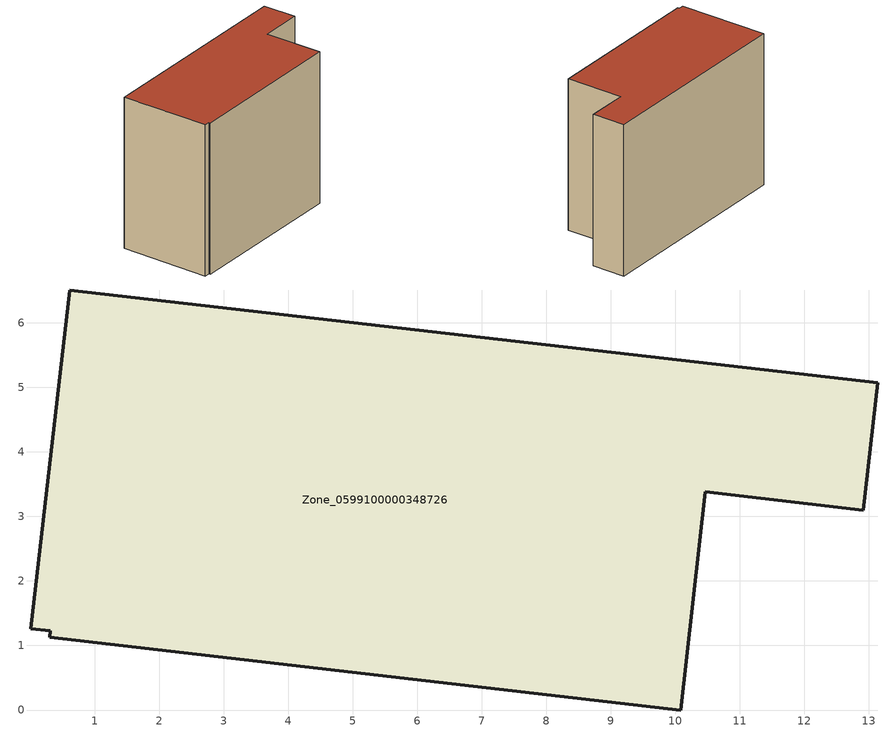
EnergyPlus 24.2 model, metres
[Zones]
Zone_0599100000348726
 floor ground (C_G): 10.08,0 0.3,1.12 0.31,1.23 0.01,1.26 0.61,6.51 13.13,5.07 12.91,3.1 10.46,3.38 z0
 wall outside (C_F): 13.13,5.07 0.61,6.51 0.01,1.26 0.31,1.23 0.3,1.12 10.08,0 10.46,3.38 12.91,3.1 13.13,5.07 z0:9.06
 roof outside (C_R): 0.3,1.12 10.08,0 10.46,3.38 12.91,3.1 13.13,5.07 0.61,6.51 0.01,1.26 0.31,1.23 z9.06
[BUILDING]
Pand.0599100000348726: North Axis=0; Terrain=City; Loads Convergence Tolerance Value=0.04; Temperature Convergence Tolerance Value=0.4; Solar Distribution=FullExterior; Maximum Number of Warmup Days=25; Minimum Number of Warmup Days=1
[Site:Location]
Rotterdam.The.Hague.AP_ZH_NLD Design_Conditions: Latitude=51.96; Longitude=4.45; Time Zone=1; Elevation=-4.5
[SITE:GROUNDTEMPERATURE:BUILDINGSURFACE]
18, 18, 18, 18, 18, 18, 18, 18, 18, 18, 18, 18
[MATERIAL] Thermal Absorptance=0.9; Solar Absorptance=0.7; Visible Absorptance=0.7
Name | Roughness | Thickness | Conductivity | Density | Specific Heat
G.TC.1992-2005 | MediumSmooth | 0.15 | 0.06 | 540 | 1210
F.TC.1992-2005 | Rough | 0.3 | 0.12 | 1920 | 840
R.TC.1992-2005 | MediumRough | 0.2 | 0.08 | 1500 | 1000
[CONSTRUCTION]
C_G: G.TC.1992-2005
C_F: F.TC.1992-2005
C_R: R.TC.1992-2005
[ZONE]
Zone_0599100000348726: Type=1; Multiplier=1; Ceiling Height=Autocalculate; Volume=Autocalculate; Floor Area=autocalculate; Part of Total Floor Area=Yes
[ZONEINFILTRATION:DESIGNFLOWRATE]
Infil_Zone_0599100000348726: Zone or ZoneList or Space or SpaceList=Zone_0599100000348726; Schedule=AlwaysOn; Design Flow Rate Calculation Method=Flow/Area; Flow Rate per Floor Area=0.0015; Constant Term Coefficient=1; Temperature Term Coefficient=0; Velocity Term Coefficient=0; Velocity Squared Term Coefficient=0
[HVACTEMPLATE:ZONE:IDEALLOADSAIRSYSTEM]
Zone_0599100000348726: Maximum Heating Supply Air Temperature=50; Minimum Cooling Supply Air Temperature=13; Maximum Heating Supply Air Humidity Ratio=0.0156; Minimum Cooling Supply Air Humidity Ratio=0.0077; Heating Limit=NoLimit; Cooling Limit=NoLimit; Dehumidification Control Type=ConstantSensibleHeatRatio; Cooling Sensible Heat Ratio=0.7; Dehumidification Setpoint=60; Humidification Control Type=None; Humidification Setpoint=30; Outdoor Air Method=None; Outdoor Air Flow Rate per Person=0.00944; Outdoor Air Flow Rate per Zone Floor Area=0; Outdoor Air Flow Rate per Zone=0; Demand Controlled Ventilation Type=None; Outdoor Air Economizer Type=NoEconomizer; Heat Recovery Type=None; Sensible Heat Recovery Effectiveness=0.7; Latent Heat Recovery Effectiveness=0.65
[ZONECONTROL:THERMOSTAT]
ThermostatControl_Zone_0599100000348726: Zone or ZoneList=Zone_0599100000348726; Control Type Schedule=DualSetpointControlType; Control 1=Thermostat_Zone_0599100000348726; Temperature Difference Between Cutout And Setpoint=0
[THERMOSTATSETPOINT:DUALSETPOINT]
Thermostat_Zone_0599100000348726: Heating Setpoint Temperature Schedule=HeatingSetpoint_Zone_0599100000348726; Cooling Setpoint Temperature Schedule=CoolingSetpoint_Zone_0599100000348726
[SCHEDULE:COMPACT]
HeatingSetpoint_Zone_0599100000348726: Through: 12/31, For: AllDays, Until: 24:00, 21
CoolingSetpoint_Zone_0599100000348726: Through: 12/31, For: AllDays, Until: 24:00, 24
DualSetpointControlType: Through: 12/31, For: AllDays, Until: 24:00, 4
AlwaysOn: Through: 12/31, For: AllDays, Until: 24:00, 1
